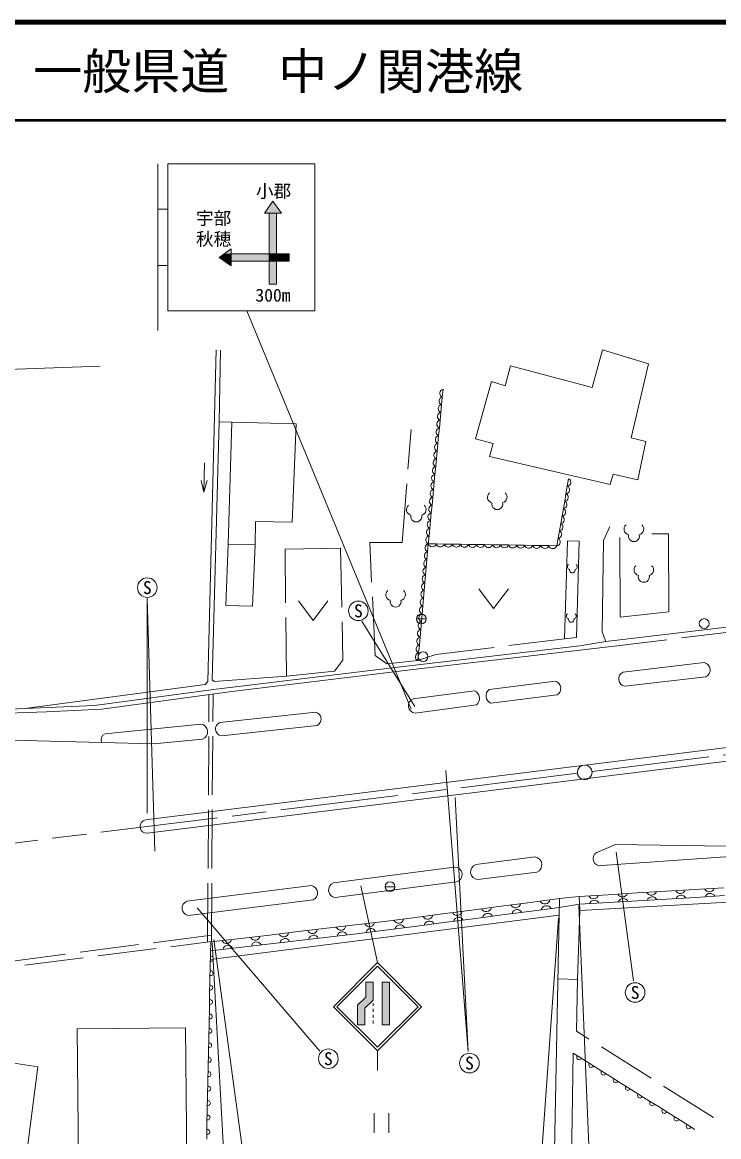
# Model space of a CAD drawing. Units: millimetres, scale not verified. Extents: x 40000 to 680000, y 20000 to 380000.
# Drawn here: x 215621 to 286691, y 266209 to 380000 of the extents above; entities that cross this region are included whole.
import ezdxf
from ezdxf.enums import TextEntityAlignment as Align

# ---------------------------------------------------------------- set-up
doc = ezdxf.new("R2010")
doc.units = ezdxf.units.MM
doc.header["$LTSCALE"] = 1000
doc.linetypes.add('CHAIN', pattern=[18.5, 12, -1.5, 3.5, -1.5])
doc.linetypes.add('DASHED', pattern=[7.5, 6, -1.5])
for name, color, linetype, lineweight in [('M-BGD', 7, 'Continuous', 13), ('M-BGD-EXST', 7, 'Continuous', 13), ('M-BMK', 2, 'CHAIN', 13), ('M-BMK-SRVR', 3, 'Continuous', 13), ('M-STR-HTXT', 7, 'Continuous', 13), ('M-STR-STRC', 7, 'Continuous', 13), ('M-TTL', 2, 'Continuous', 140), ('M-TTL-LINE', 7, 'Continuous', 50)]:
    doc.layers.add(name, color=color, linetype=linetype, lineweight=lineweight)
doc.layers.add('M-TTL-TXT', color=7, linetype='Continuous')
doc.styles.add('ＭＳ ゴシック', font='')
doc.styles.get('ＭＳ ゴシック').set_extended_font_data('MS Gothic')

msp = doc.modelspace()

# ---------------------------------------------------------------- hatches: boundary and pattern name
at = {"layer": 'M-STR-STRC'}
for points in [[(241198, 361747), (242073, 360497), (241573, 360497), (240823, 360497), (240323, 360497)], [(240823, 360497), (241573, 360497), (241573, 356372), (240823, 356372)], [(236948, 356872), (236948, 356372), (236948, 355622), (236948, 355122), (235698, 355997)], [(235698, 355997), (236234, 356372), (236948, 356372), (236948, 355622), (236948, 355122)], [(236948, 356372), (240823, 356372), (240823, 355622), (236948, 355622)], [(240823, 356372), (241573, 356372), (241573, 355622), (240823, 355622)], [(241573, 355622), (241573, 356372), (242868, 356372), (242868, 355622)], [(240823, 355622), (241573, 355622), (241573, 353247), (240823, 353247)], [(250667, 280470), (250667, 281981), (251417, 281981), (251417, 280660), (251417, 280460), (251417, 280160), (250584, 279326), (250584, 277618), (249834, 277618), (249834, 279637)], [(252334, 281981), (253084, 281981), (253084, 277618), (252334, 277618)]]:
    msp.add_hatch(color=256, dxfattribs=at).paths.add_polyline_path(points)

# ---------------------------------------------------------------- linework, layer by layer
at = {"layer": 'M-BGD'}
for p, q in [((258485, 341736), (258560, 342525)), ((258410, 340947), (258485, 341736)), ((258335, 340159), (258410, 340947)), ((258185, 338581), (258260, 339370)), ((258260, 339370), (258335, 340159)), ((258109, 337792), (258185, 338581)), ((257959, 336215), (258034, 337004)), ((258034, 337004), (258109, 337792)), ((257884, 335426), (257959, 336215)), ((234154, 332009), (234226, 335008)), ((257734, 333849), (257809, 334638)), ((257809, 334638), (257884, 335426)), ((257659, 333060), (257734, 333849)), ((234154, 332009), (233883, 333215)), ((234154, 332009), (234483, 333201)), ((257508, 331483), (257584, 332271)), ((257584, 332271), (257659, 333060)), ((271107, 331865), (271241, 332624)), ((271241, 332624), (271375, 333382)), ((257433, 330694), (257508, 331483)), ((270972, 331107), (271107, 331865)), ((257358, 329905), (257433, 330694)), ((270704, 329590), (270838, 330348)), ((270838, 330348), (270972, 331107)), ((257208, 328328), (257283, 329117)), ((257283, 329117), (257358, 329905)), ((270569, 328832), (270704, 329590)), ((257133, 327539), (257208, 328328)), ((270300, 327315), (270435, 328073)), ((270435, 328073), (270569, 328832)), ((256987, 325955), (257058, 326750)), ((257058, 326750), (257133, 327539)), ((257058, 326750), (257877, 326738)), ((257877, 326738), (258696, 326726)), ((258696, 326726), (259516, 326714)), ((259516, 326714), (260335, 326702)), ((260335, 326702), (261154, 326690)), ((261154, 326690), (261973, 326678)), ((261973, 326678), (262793, 326665)), ((262793, 326665), (263612, 326653)), ((263612, 326653), (264431, 326641)), ((264431, 326641), (265250, 326629)), ((265250, 326629), (266070, 326617)), ((266070, 326617), (266889, 326605)), ((266889, 326605), (267708, 326593)), ((267708, 326593), (268527, 326581)), ((268527, 326581), (269347, 326568)), ((270166, 326556), (270300, 327315)), ((256917, 325160), (256987, 325955)), ((269347, 326568), (270166, 326556)), ((256776, 323569), (256846, 324364)), ((256846, 324364), (256917, 325160)), ((256705, 322773), (256776, 323569)), ((256635, 321978), (256705, 322773)), ((256494, 320387), (256564, 321182)), ((256564, 321182), (256635, 321978)), ((256423, 319592), (256494, 320387)), ((256282, 318001), (256353, 318796)), ((256353, 318796), (256423, 319592)), ((256212, 317205), (256282, 318001)), ((256071, 315614), (256141, 316410)), ((256141, 316410), (256212, 317205)), ((256000, 314819), (256071, 315614)), ((285203, 314615), (276940, 313648)), ((277108, 312208), (285372, 313175)), ((270047, 312711), (263259, 311870)), ((261772, 311733), (255527, 310906)), ((263431, 310481), (270219, 311322)), ((322254, 310256), (228197, 298569)), ((245572, 309551), (235788, 308496)), ((255717, 309468), (261963, 310295)), ((228368, 297190), (322425, 308877)), ((233854, 308338), (224063, 307362)), ((235934, 307144), (245718, 308199)), ((234006, 306816), (229037, 306320)), ((274268, 295239), (276173, 296052)), ((267947, 294771), (261916, 294002)), ((287855, 294837), (274753, 293893)), ((259709, 293746), (247365, 292129)), ((262112, 292464), (268143, 293233)), ((245127, 291847), (232416, 290262)), ((247562, 290622), (259907, 292239)), ((281317, 291272), (284269, 291449)), ((284269, 291449), (287222, 291626)), ((232598, 288804), (245309, 290388)), ((267473, 290136), (270460, 290528)), ((270460, 290528), (270399, 288824)), ((272459, 290742), (275411, 290919)), ((272503, 289297), (272459, 290742)), ((275411, 290919), (278364, 291095)), ((278412, 290297), (275459, 290120)), ((278364, 291095), (281317, 291272)), ((281364, 290474), (278412, 290297)), ((284317, 290650), (281364, 290474)), ((287270, 290827), (284317, 290650)), ((258513, 288961), (261500, 289353)), ((261500, 289353), (264487, 289744)), ((264487, 289744), (267473, 290136)), ((267590, 289244), (264604, 288852)), ((267590, 289244), (270427, 289616)), ((275459, 290120), (272483, 289942)), ((249617, 287834), (252539, 288178)), ((252539, 288178), (255526, 288570)), ((255526, 288570), (258513, 288961)), ((258630, 288069), (255643, 287677)), ((261617, 288460), (258630, 288069)), ((264604, 288852), (261617, 288460)), ((237928, 286459), (240851, 286802)), ((240851, 286802), (243773, 287146)), ((243773, 287146), (246695, 287490)), ((246695, 287490), (249617, 287834)), ((249722, 286940), (246800, 286596)), ((252645, 287284), (249722, 286940)), ((255643, 287677), (252656, 287286)), ((234802, 283644), (234852, 286096)), ((237928, 286459), (234852, 286096)), ((240956, 285909), (238033, 285565)), ((243878, 286252), (240956, 285909)), ((246800, 286596), (243878, 286252)), ((238033, 285565), (234833, 285188)), ((234802, 283644), (234771, 282171)), ((234771, 282171), (234741, 280698)), ((234741, 280698), (234711, 279225)), ((234711, 279225), (234681, 277752)), ((234681, 277752), (234651, 276278)), ((232277, 277330), (221237, 277234)), ((221237, 277234), (221404, 258204)), ((232444, 258301), (232277, 277330)), ((234651, 276278), (234621, 274805)), ((234621, 274805), (234591, 273332)), ((271628, 261409), (271854, 274755)), ((273095, 273972), (271854, 274755)), ((234591, 273332), (234561, 271859)), ((274336, 273190), (273095, 273972)), ((275578, 272407), (274336, 273190)), ((276819, 271624), (275578, 272407)), ((234561, 271859), (234530, 270386)), ((278060, 270842), (276819, 271624)), ((279301, 270059), (278060, 270842)), ((234530, 270386), (234500, 268912)), ((280542, 269277), (279301, 270059)), ((234500, 268912), (234470, 267439)), ((281783, 268494), (280542, 269277)), ((234470, 267439), (234440, 265966)), ((283024, 267711), (281783, 268494)), ((284266, 266929), (283024, 267711))]:
    msp.add_line(p, q, dxfattribs=at)
at = {"layer": 'M-BGD', "linetype": 'DASHED'}
for p, q in [((257815, 315457), (270956, 317033)), ((272505, 316325), (275167, 316762)), ((234536, 286086), (234674, 311355)), ((234913, 286104), (235083, 311411)), ((270460, 290528), (272459, 290742)), ((272483, 289942), (270427, 289616)), ((286147, 268180), (272171, 276975))]:
    msp.add_line(p, q, dxfattribs=at)
at = {"layer": 'M-BGD'}
for points in [[(215884, 309927), (234288, 312372), (234542, 312702), (235412, 346550)], [(235846, 346534), (235696, 339202), (235013, 312873), (235186, 312675), (242587, 313231), (247494, 313752), (248341, 314859)], [(235696, 339202), (243562, 338984), (243168, 328960), (239410, 329031), (239370, 326651), (236636, 326707), (236988, 339166)], [(275581, 328528), (274934, 327087), (274794, 317754), (275167, 316762), (290383, 318593), (290470, 319042), (302361, 320393)], [(279876, 327758), (281566, 327769), (281607, 319807), (276640, 319269), (276586, 327392)], [(239370, 326651), (239114, 320367), (236388, 320436), (236636, 326707)], [(90825, 294129), (100830, 295330), (108327, 296261), (140684, 299907), (148677, 301725), (163675, 303834), (185089, 306269), (206135, 309190), (218077, 309576), (223726, 309858), (237013, 311675), (256082, 313991), (272505, 315903)], [(272505, 316325), (253658, 314121), (235138, 311857)], [(251645, 315350), (252825, 314479), (256000, 314819), (257815, 315457)], [(235138, 311857), (222999, 310225), (213560, 309829), (206016, 309615), (169956, 305010), (162836, 304413), (162807, 304116), (148587, 302136), (141078, 300488), (108233, 296747)], [(178181, 299910), (192631, 304961), (207824, 306863), (229037, 306320)], [(276173, 296052), (298867, 295697), (314710, 297581), (327512, 301477), (329633, 300362), (345803, 273912)], [(272284, 282278), (272503, 289297), (298592, 290758), (316386, 292982), (332181, 296194)], [(234815, 284298), (270399, 288824), (269851, 261433)], [(272171, 276975), (272284, 282278), (270269, 282341)], [(207846, 277872), (211841, 277291), (211423, 274232), (217209, 273353), (213984, 248207)]]:
    msp.add_lwpolyline(points, dxfattribs=at)
for points in [[(274831, 346555), (279537, 345118), (277769, 337567), (279254, 337185), (278425, 333279), (275919, 333869), (275606, 332819), (263289, 335653), (263683, 336979), (261879, 337477), (263514, 343322), (264890, 342895), (265450, 344908), (273771, 342720)], [(270956, 317033), (272168, 317168), (272435, 327011), (271260, 327036)]]:
    msp.add_lwpolyline(points, close=True, dxfattribs=at)
at = {"layer": 'M-BGD', "linetype": 'DASHED'}
for points in [[(251645, 315350), (251072, 326897), (254373, 326890), (255294, 338426)], [(242587, 313231), (242433, 326211), (248110, 326293), (248341, 314859)], [(272505, 315903), (275446, 316225), (304767, 319821), (329680, 322983)], [(234917, 286798), (205840, 282995), (165191, 278010), (144544, 275920), (139020, 275502), (131335, 274512), (126947, 273949), (123325, 273334), (116301, 272072), (108288, 270384)], [(205945, 282447), (208443, 282780), (234913, 286134)]]:
    msp.add_lwpolyline(points, dxfattribs=at)
at = {"layer": 'M-BGD'}
for centre, radius, start, end in [((258634, 342120), 412, 100.28511, 248.83354), ((258558, 341331), 412, 100.28511, 248.83354), ((258483, 340542), 412, 100.28511, 248.83354), ((258333, 338965), 412, 100.28511, 248.83354), ((258408, 339754), 412, 100.28511, 248.83354), ((258258, 338176), 412, 100.28511, 248.83354), ((258108, 336599), 412, 100.28511, 248.83354), ((258183, 337387), 412, 100.28596, 248.83283), ((258033, 335810), 412, 100.28511, 248.83354), ((257882, 334233), 412, 100.28511, 248.83354), ((257958, 335021), 412, 100.28511, 248.83354), ((257807, 333444), 412, 100.28537, 248.83184), ((257657, 331867), 412, 100.28694, 248.83171), ((257732, 332655), 412, 100.28694, 248.83171), ((271078, 332261), 397, 274.11676, 65.78972), ((271212, 333020), 397, 274.11707, 65.78795), ((257582, 331078), 412, 100.28596, 248.83283), ((270944, 331503), 397, 274.11676, 65.78972), ((257507, 330289), 412, 100.28511, 248.83354), ((270675, 329986), 397, 274.11858, 65.78789), ((270809, 330745), 397, 274.11926, 65.78747), ((257357, 328712), 412, 100.28511, 248.83354), ((257432, 329500), 412, 100.28511, 248.83354), ((270541, 329228), 397, 274.11707, 65.78795), ((257281, 327923), 412, 100.28511, 248.83354), ((270272, 327711), 397, 274.11926, 65.78747), ((270406, 328469), 397, 274.11676, 65.78972), ((257138, 326343), 416, 101.09745, 248.77418), ((257206, 327134), 412, 100.28511, 248.83354), ((257469, 326874), 430, 196.72145, 341.58065), ((258289, 326862), 430, 196.72145, 341.58065), ((259108, 326850), 430, 196.72239, 341.58109), ((259927, 326838), 430, 196.72148, 341.58062), ((260746, 326826), 430, 196.72145, 341.58065), ((261566, 326813), 430, 196.72327, 341.57882), ((262385, 326801), 430, 196.72305, 341.58044), ((263204, 326789), 430, 196.72145, 341.58065), ((264023, 326777), 430, 196.72145, 341.58065), ((264843, 326765), 430, 196.72261, 341.57947), ((265662, 326753), 430, 196.72305, 341.58044), ((266481, 326741), 430, 196.72145, 341.58065), ((267300, 326728), 430, 196.72145, 341.58065), ((268120, 326716), 430, 196.72327, 341.57882), ((270137, 326952), 397, 274.11858, 65.78789), ((257067, 325547), 416, 101.09636, 248.77657), ((268939, 326704), 430, 196.72305, 341.58044), ((269758, 326692), 430, 196.72145, 341.58065), ((256926, 323956), 416, 101.09719, 248.77587), ((256997, 324752), 416, 101.09678, 248.77472), ((256856, 323161), 416, 101.09495, 248.77655), ((256785, 322365), 416, 101.09745, 248.77418), ((256644, 320774), 416, 101.09678, 248.77472), ((256715, 321570), 416, 101.09636, 248.77657), ((256574, 319979), 416, 101.09719, 248.77587), ((256433, 318388), 416, 101.09719, 248.77587), ((256503, 319184), 416, 101.09678, 248.77472), ((256362, 317593), 416, 101.09479, 248.77671), ((256221, 316002), 416, 101.09719, 248.77587), ((256292, 316797), 416, 101.09678, 248.77472), ((256151, 315206), 416, 101.09678, 248.77472), ((285066, 313869), 759, 293.81786, 79.53349), ((277235, 312953), 755, 112.96256, 260.38947), ((263756, 311226), 813, 127.68022, 246.45114), ((269789, 311974), 781, 303.41547, 70.71588), ((255756, 310205), 737, 108.06987, 267.0168), ((261442, 310958), 843, 308.1889, 66.89776), ((245386, 308847), 728, 297.06326, 75.25033), ((236036, 307839), 702, 110.65234, 261.66041), ((224452, 306673), 792, 119.49318, 195.80631), ((233757, 307560), 784, 288.48207, 82.90975), ((228338, 297887), 697, 101.68911, 272.47626), ((267837, 293976), 803, 292.40748, 82.12251), ((274592, 294595), 721, 116.68752, 282.94756), ((259750, 292984), 762, 281.88048, 93.03814), ((262145, 293250), 786, 106.97473, 267.55526), ((244984, 291088), 772, 294.92498, 79.28493), ((247665, 291402), 787, 112.44789, 262.46999), ((282780, 291580), 540, 207.4505, 339.40131), ((285733, 291757), 540, 207.4505, 339.40131), ((232693, 289556), 758, 111.40358, 262.80633), ((268945, 290500), 530, 206.18478, 348.75376), ((273922, 291050), 540, 207.44995, 339.40193), ((273996, 289812), 540, 27.4505, 159.40131), ((276875, 291226), 540, 207.4505, 339.40131), ((276949, 289989), 540, 27.4505, 159.40131), ((279827, 291403), 540, 207.45213, 339.39968), ((279901, 290166), 540, 27.4505, 159.40131), ((282854, 290343), 540, 27.4505, 159.40131), ((285807, 290519), 540, 27.45158, 159.40029), ((259984, 289326), 530, 206.18478, 348.75376), ((262971, 289717), 530, 206.18616, 348.75351), ((265958, 290109), 530, 206.18466, 348.755), ((266119, 288879), 530, 26.18478, 168.75376), ((269106, 289271), 530, 26.18478, 168.75376), ((251060, 288159), 514, 204.14718, 349.27625), ((254011, 288542), 530, 206.18478, 348.75376), ((256998, 288934), 530, 206.18497, 348.75356), ((257159, 287704), 530, 26.18466, 168.755), ((260146, 288096), 530, 26.18636, 168.75331), ((263132, 288488), 530, 26.18478, 168.75376), ((242294, 287127), 514, 204.14729, 349.27498), ((245216, 287471), 514, 204.14718, 349.27625), ((245357, 286271), 514, 24.14811, 169.27545), ((248138, 287815), 514, 204.14851, 349.27492), ((248279, 286615), 514, 24.147, 169.27643), ((251202, 286959), 514, 24.14869, 169.27474), ((254172, 287313), 530, 26.18478, 168.75376), ((236449, 286440), 514, 204.14729, 349.27498), ((236590, 285240), 514, 24.1466, 169.27696), ((239371, 286783), 514, 204.147, 349.27643), ((239513, 285584), 514, 24.147, 169.27643), ((242435, 285928), 514, 24.14718, 169.27625), ((234866, 284380), 250, 257.43604, 100.2214), ((234836, 282907), 250, 257.43604, 100.2214), ((234806, 281433), 250, 257.436, 100.22144), ((234776, 279960), 250, 257.43812, 100.22165), ((234746, 278487), 250, 257.43672, 100.22067), ((234715, 277014), 250, 257.43604, 100.2214), ((234685, 275541), 250, 257.43604, 100.2214), ((234655, 274068), 250, 257.43604, 100.2214), ((272448, 274321), 250, 136.13846, 339.39282), ((273689, 273538), 250, 136.13595, 339.39606), ((234625, 272594), 250, 257.43791, 100.21953), ((274930, 272756), 250, 136.13846, 339.39282), ((276171, 271973), 250, 136.13595, 339.39606), ((234595, 271121), 250, 257.436, 100.22144), ((277412, 271191), 250, 136.13846, 339.39282), ((234565, 269648), 250, 257.43604, 100.2214), ((278654, 270408), 250, 136.13705, 339.39621), ((279895, 269625), 250, 136.13595, 339.39606), ((281136, 268843), 250, 136.13746, 339.39382), ((234535, 268175), 250, 257.43604, 100.2214), ((282377, 268060), 250, 136.13595, 339.39606), ((283618, 267277), 250, 136.13746, 339.39382), ((234505, 266702), 250, 257.43791, 100.21953)]:
    msp.add_arc(centre, radius, start, end, dxfattribs=at)
at = {"layer": 'M-BGD-EXST'}
for p, q in [((262223, 322135), (263723, 320135)), ((263723, 320135), (265223, 322135)), ((243805, 320912), (245305, 318912)), ((245305, 318912), (246805, 320912)), ((250278, 318841), (255666, 310153)), ((255843, 319074), (256843, 319074)), ((276218, 295263), (277991, 282129)), ((252652, 291736), (253652, 291736)), ((233450, 289581), (245982, 274956)), ((251534, 268604), (251534, 266604)), ((253034, 268604), (253034, 266604))]:
    msp.add_line(p, q, dxfattribs=at)
for points in [[(229138, 295362), (228381, 321183), (228376, 299254)], [(258854, 303591), (261123, 274923), (259807, 300853)]]:
    msp.add_lwpolyline(points, dxfattribs=at)
for centre, radius in [((228376, 322276), 1000), ((249919, 319901), 1000), ((256343, 319074), 500), ((285208, 318609), 500), ((256524, 315221), 500), ((253152, 291736), 500), ((278161, 280935), 1000), ((246853, 274172), 1000), ((261251, 273724), 1000)]:
    msp.add_circle(centre, radius, dxfattribs=at)
for centre, radius, start, end in [((263668, 331502), 576, 130.60099, 257.4715), ((264518, 331502), 576, 282.5285, 49.39901), ((255404, 330244), 576, 130.6006, 257.47189), ((256254, 330244), 576, 282.52967, 49.39784), ((264093, 330805), 566, 166.31445, 13.68555), ((255829, 329547), 566, 166.31445, 13.68555), ((277609, 328238), 576, 130.60216, 257.47033), ((278459, 328238), 576, 282.52811, 49.3994), ((278034, 327541), 566, 166.31445, 13.68555), ((271545, 324412), 288, 130.60138, 257.47111), ((271970, 324412), 288, 282.52889, 49.39862), ((278623, 324079), 576, 130.60099, 257.4715), ((279473, 324079), 576, 282.5285, 49.39901), ((271758, 324064), 283, 166.31445, 13.68555), ((279048, 323382), 566, 166.31445, 13.68555), ((253290, 321547), 576, 130.60099, 257.4715), ((253715, 320851), 566, 166.31445, 13.68555), ((254140, 321547), 576, 282.5285, 49.39901), ((271435, 319366), 288, 130.6006, 257.47189), ((271648, 319018), 283, 166.31445, 13.68555), ((271860, 319366), 288, 282.52811, 49.3994)]:
    msp.add_arc(centre, radius, start, end, dxfattribs=at)
at = {"layer": 'M-BMK'}
for p, q in [((273763, 303504), (371317, 315649)), ((272274, 303320), (174767, 291236))]:
    msp.add_line(p, q, dxfattribs=at)
at = {"layer": 'M-BMK-SRVR'}
msp.add_circle((273019, 303412), 750, dxfattribs=at)
at = {"layer": 'M-STR-HTXT'}
for p, q in [((223560, 344875), (155342, 342458)), ((272407, 289818), (274071, 249849)), ((270354, 288525), (266218, 230919)), ((234986, 286024), (237584, 239662))]:
    msp.add_line(p, q, dxfattribs=at)
msp.add_lwpolyline([(235157, 286358), (240158, 249682), (267066, 249740)], dxfattribs=at)
at = {"layer": 'M-STR-STRC'}
for p, q in [((229467, 365546), (229467, 348546)), ((230467, 365546), (230467, 350546)), ((230467, 365546), (245467, 365546)), ((245467, 365546), (245467, 350546)), ((229467, 360921), (230467, 360921)), ((240323, 360497), (241198, 361747)), ((241198, 361747), (242073, 360497)), ((242073, 360497), (240323, 360497)), ((240823, 360497), (240823, 353247)), ((241573, 360497), (241573, 354681)), ((235698, 355997), (236948, 356872)), ((236948, 356872), (236948, 355122)), ((236948, 356372), (242868, 356372)), ((242868, 356372), (242868, 355622)), ((229467, 355171), (230467, 355171)), ((236948, 355122), (235698, 355997)), ((236948, 355622), (242868, 355622)), ((241573, 353247), (241573, 354681)), ((240823, 353247), (241573, 353247)), ((230467, 350546), (245467, 350546)), ((255309, 309850), (238524, 350546)), ((250166, 291827), (251876, 283982)), ((247376, 279482), (251876, 283982)), ((247729, 279482), (251876, 283629)), ((256376, 279482), (251876, 283982)), ((256023, 279482), (251876, 283629)), ((250667, 281981), (250667, 280470)), ((250667, 281981), (251417, 281981)), ((251417, 281981), (251417, 280660)), ((252334, 281981), (252334, 277618)), ((252334, 281981), (253084, 281981)), ((253084, 281981), (253084, 277618)), ((249834, 279637), (250667, 280470)), ((250584, 279326), (251417, 280160)), ((251417, 280660), (251417, 280460)), ((251417, 280460), (251417, 280160)), ((247376, 279482), (251876, 274981)), ((247729, 279482), (251876, 275335)), ((249834, 279637), (249834, 277618)), ((250584, 279326), (250584, 277618)), ((251417, 279860), (251417, 279560)), ((251417, 279260), (251417, 278960)), ((251876, 275335), (256023, 279482)), ((251876, 274982), (256376, 279482)), ((251417, 278660), (251417, 278360)), ((251417, 278060), (251417, 277760)), ((249834, 277618), (250584, 277618)), ((252334, 277618), (253084, 277618)), ((251876, 274981), (251876, 272981))]:
    msp.add_line(p, q, dxfattribs=at)
at = {"layer": 'M-TTL'}
msp.add_line((680000, 380000), (40000, 380000), dxfattribs=at)
at = {"layer": 'M-TTL-LINE'}
msp.add_line((40000, 370000), (680000, 370000), dxfattribs=at)

# ---------------------------------------------------------------- texts
at = {"layer": 'M-BGD-EXST', "style": 'ＭＳ ゴシック'}
for p in [(228376, 322276), (249919, 319901), (278161, 280935), (246853, 274172), (261251, 273724)]:
    msp.add_text('S', height=1320, dxfattribs=at).set_placement(p, align=Align.MIDDLE_CENTER)
at = {"layer": 'M-STR-STRC', "style": 'ＭＳ ゴシック'}
for s, p in [('小郡', (241262, 362747)), ('宇部', (235148, 359992)), ('秋穂', (235148, 357872)), ('300m', (241205, 352136))]:
    msp.add_text(s, height=1320, dxfattribs=at).set_placement(p, align=Align.MIDDLE_CENTER)
at = {"layer": 'M-TTL-TXT', "style": 'ＭＳ ゴシック'}
msp.add_text('一般県道\u3000中ノ関港線', height=3666, dxfattribs=at).set_placement((216734, 375000), align=Align.MIDDLE_LEFT)

doc.saveas('drawing.dxf')
